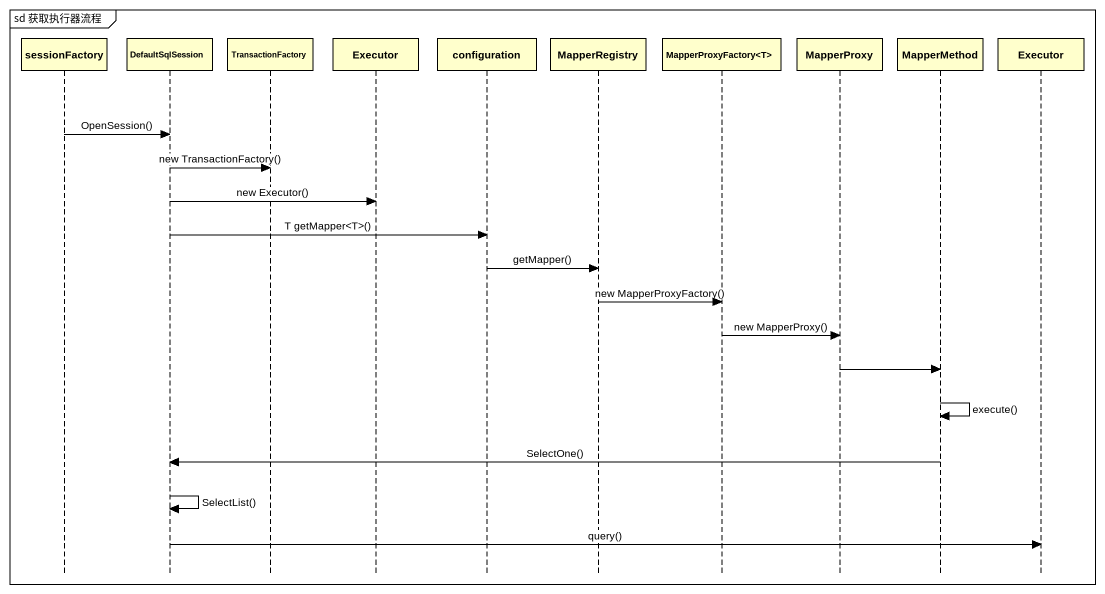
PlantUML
@startuml
mainframe sd 获取执行器流程
hide footbox
participant sessionFactory
participant DefaultSqlSession
participant TransactionFactory
participant Executor
participant configuration
participant MapperRegistry
participant "MapperProxyFactory<T>" as MapperProxyFactory_T
participant MapperProxy
participant MapperMethod
participant "Executor" as Executor_2

sessionFactory -> DefaultSqlSession : OpenSession()
DefaultSqlSession -> TransactionFactory : new TransactionFactory()
DefaultSqlSession -> Executor : new Executor()
DefaultSqlSession -> configuration : T getMapper<T>()
configuration -> MapperRegistry : getMapper()
MapperRegistry -> MapperProxyFactory_T : new MapperProxyFactory()
MapperProxyFactory_T -> MapperProxy : new MapperProxy()
MapperProxy -> MapperMethod
MapperMethod -> MapperMethod : execute()
MapperMethod -> DefaultSqlSession : SelectOne()
DefaultSqlSession -> DefaultSqlSession : SelectList()
DefaultSqlSession -> Executor_2 : query()
@enduml
